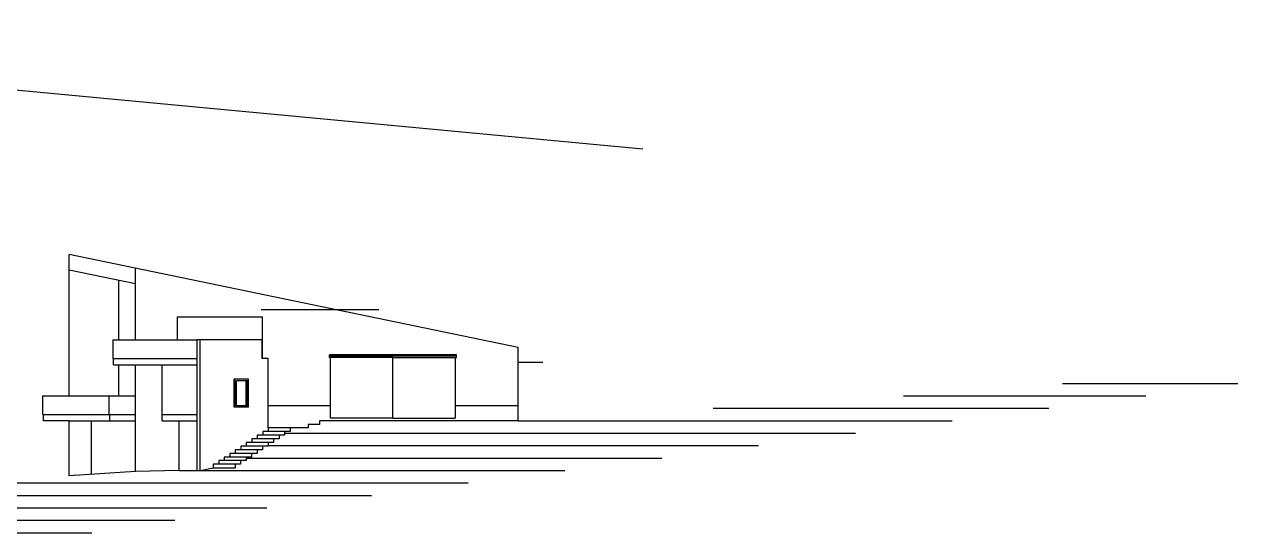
# Model space of a CAD drawing. Header units: inches. Extents: x -3589 to 7564, y 1292 to 4546.
# Drawn here: x -999 to 1341, y 3565 to 4546 of the extents above; entities that cross this region are included whole.
import ezdxf

# ---------------------------------------------------------------- set-up
doc = ezdxf.new("R2010")
doc.units = ezdxf.units.IN
doc.header["$LTSCALE"] = 1.25
doc.header["$MEASUREMENT"] = 0
doc.layers.add('A-Elev-South', color=7, linetype='Continuous')

msp = doc.modelspace()

# ---------------------------------------------------------------- linework, layer by layer
at = {"layer": 'A-Elev-South', "color": 7}
for p, q in [((-2359, 4545.8), (194, 4305.8)), ((-912, 3829.3), (-912, 4101.8)), ((-46, 3922.2), (-912, 4101.8)), ((-816, 3829.3), (-816, 3889.3)), ((-46, 3894.3), (1.1, 3894.3)), ((-962.7, 3793.3), (-962.7, 3829.3)), ((-962.7, 3829.3), (-912, 3829.3)), ((-961.7, 3781.3, 5147.6), (-961.7, 3793.3)), ((-912, 3781.3), (-961.7, 3781.3, 5147.6)), ((-912, 3675.3), (-912, 3781.3)), ((-486, 3767.3, -5147.6), (-486, 3760.3, -5147.6)), ((-451, 3767.3, -5147.6), (-486, 3767.3, -5147.6)), ((-444, 3774.3, -5147.6), (-451, 3774.3, -5147.6)), ((-451, 3774.3, -5147.6), (-451, 3767.3, -5147.6)), ((-429, 3774.3, -5147.6), (-444, 3774.3, -5147.6)), ((-429, 3781.3, -5147.6), (-429, 3774.3, -5147.6)), ((-507.2, 3746.3, -5147.6), (-517.8, 3746.3, -5147.6)), ((-517.8, 3746.3, -5147.6), (-517.8, 3739.3, -5147.6)), ((-496.6, 3753.3, -5147.6), (-507.2, 3753.3, -5147.6)), ((-507.2, 3753.3, -5147.6), (-507.2, 3746.3, -5147.6)), ((-486, 3760.3, -5147.6), (-496.6, 3760.3, -5147.6)), ((-496.6, 3760.3, -5147.6), (-496.6, 3753.3, -5147.6)), ((-539, 3725.3, -5147.6), (-549.6, 3725.3, -5147.6)), ((-549.6, 3725.3, -5147.6), (-549.6, 3718.3, -5147.6)), ((-528.4, 3732.3, -5147.6), (-539, 3732.3, -5147.6)), ((-539, 3732.3, -5147.6), (-539, 3725.3, -5147.6)), ((-517.8, 3739.3, -5147.6), (-528.4, 3739.3, -5147.6)), ((-528.4, 3739.3, -5147.6), (-528.4, 3732.3, -5147.6)), ((-581.5, 3697.3, -5147.6), (-592.1, 3697.3, -5147.6)), ((-592.1, 3697.3, -5147.6), (-592.1, 3690.3, -5147.6)), ((-570.9, 3704.3, -5147.6), (-581.5, 3704.3, -5147.6)), ((-581.5, 3704.3, -5147.6), (-581.5, 3697.3, -5147.6)), ((-560.2, 3711.3, -5147.6), (-570.9, 3711.3, -5147.6)), ((-570.9, 3711.3, -5147.6), (-570.9, 3704.3, -5147.6)), ((-549.6, 3718.3, -5147.6), (-560.2, 3718.3, -5147.6)), ((-560.2, 3718.3, -5147.6), (-560.2, 3711.3, -5147.6)), ((-784, 3683.3), (-912, 3675.3, -10295.1)), ((-700, 3685.3, -5147.6), (-784, 3683.3)), ((-700, 3685.3, -5147.6), (-659.7, 3685.3, -5147.6)), ((-700, 3685.3, -5147.6), (-700, 3685.3, -5147.6)), ((-659.7, 3685.3, -5147.6), (-634.1, 3690.3, -5147.6)), ((-634.1, 3690.3, -5147.6), (-592.1, 3690.3, -5147.6))]:
    msp.add_line(p, q, dxfattribs=at)
at = {"layer": 'A-Elev-South', "color": 251}
for p, q in [((-784, 4045.3), (-912, 4071.8)), ((-816, 3937.3), (-816, 4051.9)), ((-165, 3908.2), (-410, 3908.2)), ((-816, 3829.3), (-816, 3889.3)), ((-732.9, 3781.3), (-732.9, 3889.3)), ((-528, 3810.8), (-528, 3901.3)), ((-593.7, 3807.3, 5147.6), (-593.7, 3861.3, 5147.6)), ((-570.4, 3810.3), (-570.4, 3858.3)), ((-834.7, 3793.3), (-834.7, 3829.3)), ((-833.7, 3781.3, 5147.6), (-833.7, 3793.3, 5147.6)), ((-528, 3767.3), (-528, 3810.3)), ((-868.9, 3678), (-868.9, 3781.3)), ((-700, 3685.3, -5746.9), (-700, 3781.3, -4328)), ((-528, 3767.3, -5147.6), (-528, 3760.3, -5147.6)), ((-559.8, 3746.3, -5147.6), (-559.8, 3739.3, -5147.6)), ((-549.2, 3753.3, -5147.6), (-549.2, 3746.3, -5147.6)), ((-538.6, 3760.3, -5147.6), (-538.6, 3753.3, -5147.6)), ((-591.6, 3725.3, -5147.6), (-591.6, 3718.3, -5147.6)), ((-581, 3732.3, -5147.6), (-581, 3725.3, -5147.6)), ((-570.4, 3739.3, -5147.6), (-570.4, 3732.3, -5147.6)), ((-634.1, 3697.3, -5147.6), (-634.1, 3690.3, -5147.6)), ((-623.5, 3704.3, -5147.6), (-623.5, 3697.3, -5147.6)), ((-612.9, 3711.3, -5147.6), (-612.9, 3704.3, -5147.6)), ((-602.2, 3718.3, -5147.6), (-602.2, 3711.3, -5147.6))]:
    msp.add_line(p, q, dxfattribs=at)
at = {"layer": 'A-Elev-South', "color": 253}
for p, q in [((-784, 3937.3), (-784, 4074.1)), ((-827.7, 3937.3, -15442.7), (-665.4, 3937.3, -15442.7)), ((-827.7, 3937.3, -15442.7), (-827.7, 3901.3, -15442.7)), ((-540, 3937.3, -15442.7), (-665.4, 3937.3, -15442.7)), ((-665.4, 3685.3, -15442.7), (-665.4, 3937.3, -15442.7)), ((-659.7, 3685.3, -15442.7), (-659.7, 3937.3, -15442.7)), ((-540, 3901.3), (-540, 3937.3)), ((-410, 3906.2), (-410, 3908.2)), ((-165, 3903.2), (-165, 3908.2)), ((-827.7, 3901.3, -15442.7), (-826.7, 3901.3, -15442.7)), ((-826.7, 3889.3, -15442.7), (-826.7, 3901.3, -15442.7)), ((-826.7, 3901.3, -15442.7), (-665.4, 3901.3, -15442.7)), ((-826.7, 3889.3, -15442.7), (-665.4, 3889.3, -15442.7)), ((-784, 3683.3), (-784, 3889.3)), ((-410, 3903.2), (-410, 3906.2)), ((-410, 3906.2), (-165, 3906.2)), ((-408, 3903.2), (-410, 3903.2)), ((-288, 3903.2), (-168, 3903.2)), ((-168, 3903.2), (-168, 3786.3, -5147.6)), ((-168, 3903.2), (-165, 3903.2)), ((-591.6, 3807.3, 5147.6), (-591.6, 3861.3, 5147.6)), ((-568.3, 3858.3), (-589.5, 3858.3)), ((-589.5, 3810.3, 5147.6), (-589.5, 3858.3, 5147.6)), ((-568.3, 3810.3, 5147.6), (-568.3, 3858.3, 5147.6)), ((-912, 3829.3), (-784, 3829.3)), ((-962.7, 3793.3), (-784, 3793.3)), ((-732.9, 3793.3), (-665.4, 3793.3)), ((-568.3, 3810.3), (-589.5, 3810.3)), ((-408, 3810.3, -5147.6), (-528, 3810.3, -5147.6)), ((-46, 3810.3, -5147.6), (-168, 3810.3, -5147.6)), ((-912, 3781.3), (-784, 3781.3)), ((-732.9, 3781.3), (-665.4, 3781.3)), ((-486, 3767.3, -5147.6), (-528, 3767.3, -5147.6)), ((-288, 3786.3), (-168, 3786.3, -5147.6)), ((-517.8, 3746.3, -5147.6), (-559.8, 3746.3, -5147.6)), ((-507.2, 3753.3, -5147.6), (-549.2, 3753.3, -5147.6)), ((-496.6, 3760.3, -5147.6), (-538.6, 3760.3, -5147.6)), ((-549.6, 3725.3, -5147.6), (-591.6, 3725.3, -5147.6)), ((-539, 3732.3, -5147.6), (-581, 3732.3, -5147.6)), ((-528.4, 3739.3, -5147.6), (-570.4, 3739.3, -5147.6)), ((-592.1, 3697.3, -5147.6), (-634.1, 3697.3, -5147.6)), ((-581.5, 3704.3, -5147.6), (-623.5, 3704.3, -5147.6)), ((-570.9, 3711.3, -5147.6), (-612.9, 3711.3, -5147.6)), ((-560.2, 3718.3, -5147.6), (-602.2, 3718.3, -5147.6))]:
    msp.add_line(p, q, dxfattribs=at)
at = {"layer": 'A-Elev-South', "color": 252}
for p, q in [((-703, 3937.3), (-703, 3981.3)), ((-703, 3981.3, -15442.7), (-538.9, 3981.3, -15442.7)), ((-538.9, 3901.3), (-538.9, 3981.3)), ((-528, 3901.3), (-540, 3901.3)), ((-566.2, 3861.3), (-593.7, 3861.3)), ((-566.2, 3807.3, 5147.6), (-566.2, 3861.3, 5147.6)), ((-566.2, 3807.3), (-593.7, 3807.3)), ((-46, 3781.3, -5147.6), (790.4, 3781.3, -5147.6)), ((-1306.7, 3661.3, -5147.6), (-142.7, 3661.3, -5147.6))]:
    msp.add_line(p, q, dxfattribs=at)
at = {"layer": 'A-Elev-South', "color": 2, "ltscale": 0.1}
msp.add_line((-315.1, 3995.3, -15442.7), (-541.9, 3995.3, -15442.7), dxfattribs=at)
at = {"layer": 'A-Elev-South'}
for p, q in [((-46, 3786.3), (-46, 3922.2)), ((-408, 3786.3), (-408, 3903.2)), ((-288, 3903.2), (-408, 3903.2)), ((-288, 3786.3), (-288, 3903.2)), ((-46, 3781.3), (-46, 3894.3)), ((-46, 3781.3, -5147.6), (-429, 3781.3, -5147.6)), ((-288, 3786.3, -5147.6), (-408, 3786.3, -5147.6))]:
    msp.add_line(p, q, dxfattribs=at)
at = {"layer": 'A-Elev-South', "color": 126}
for p, q in [((1003.4, 3853.3, -5147.6), (1341, 3853.3, -5147.6)), ((696.5, 3829.3, -5147.6), (1163.6, 3829.3, -5147.6)), ((329.9, 3805.3, -5147.6), (977, 3805.3, -5147.6)), ((-496.6, 3757.3, -5147.6), (603.8, 3757.3, -5147.6)), ((-528.4, 3733.3, -5147.6), (417.2, 3733.3, -5147.6)), ((-570.9, 3709.3, -5147.6), (230.6, 3709.3, -5147.6)), ((-665.4, 3685.3, -5147.6), (44, 3685.3, -5147.6)), ((-1486.2, 3637.3, -5147.6), (-329.3, 3637.3, -5147.6)), ((-1756.8, 3613.3, -5147.6), (-530.8, 3613.3, -5147.6)), ((-1949.9, 3589.3, -5147.6), (-708.5, 3589.3, -5147.6)), ((-2223.1, 3565.3, -5147.6), (-868.3, 3565.3, -5147.6))]:
    msp.add_line(p, q, dxfattribs=at)

doc.saveas('drawing.dxf')
